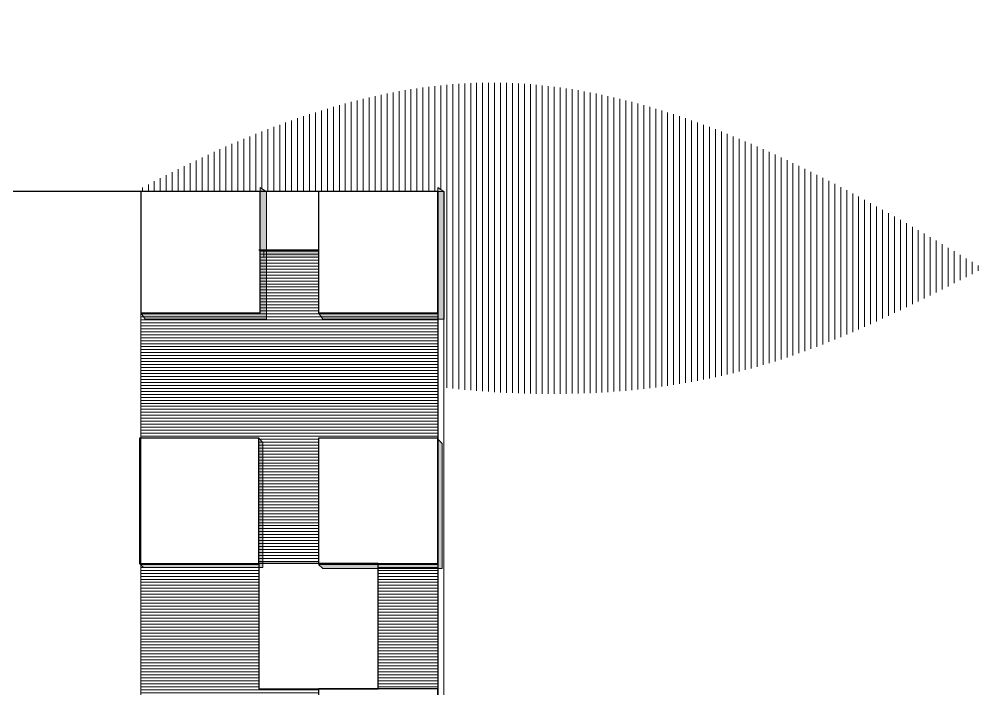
# Model space of a CAD drawing. Header units: millimetres. Extents: x 1564 to 2013, y 216 to 285.
# Drawn here: x 1819.92 to 1868.34, y 250.9 to 284.56 of the extents above; entities that cross this region are included whole.
import ezdxf

# ---------------------------------------------------------------- set-up
doc = ezdxf.new("R2010")
doc.units = ezdxf.units.MM
doc.header["$LTSCALE"] = 10
for name, color, linetype, lineweight in [('cinza 03', 252, 'Continuous', 13), ('COTA', 90, 'Continuous', 9), ('pn 02', 16, 'Continuous', 20), ('PN-03', 180, 'Continuous', 30)]:
    doc.layers.add(name, color=color, linetype=linetype, lineweight=lineweight)

msp = doc.modelspace()

# ---------------------------------------------------------------- hatches: boundary and pattern name
at = {"layer": 'cinza 03'}
for points in [[(1826.03, 269.8), (1826.242, 269.488), (1832.342, 269.488), (1832.342, 275.888), (1832.03, 276.1), (1832.03, 269.8)], [(1834.955, 269.8), (1835.167, 269.488), (1841.267, 269.488), (1841.267, 275.888), (1840.955, 276.1), (1840.955, 269.8)], [(1832.202, 272.95), (1834.955, 272.95), (1834.955, 272.6), (1832.202, 272.6)], [(1832.167, 263.288), (1831.955, 263.5), (1831.955, 257.2), (1825.955, 257.2), (1826.167, 256.988), (1832.167, 256.988)], [(1841.167, 263.238), (1840.955, 263.45), (1840.955, 257.15), (1834.955, 257.15), (1835.167, 256.938), (1841.167, 256.938)]]:
    msp.add_hatch(color=256, dxfattribs=at).paths.add_polyline_path(points)
h = msp.add_hatch(dxfattribs=at)
h.set_pattern_fill('_USER', color=256, scale=0.15, style=0, pattern_type=0)
h.set_pattern_definition([(0, (1840.95517, 230.45), (0, 0.15), [])])
h.paths.add_polyline_path([(1840.955, 244.6), (1837.955, 244.6), (1837.955, 230.45), (1840.955, 230.45)])
h.paths.add_polyline_path([(1837.955, 232), (1831.955, 232), (1831.955, 230.45), (1837.955, 230.45)])
h.paths.add_polyline_path([(1831.955, 238.3), (1826.03, 238.3), (1826.03, 230.45), (1831.955, 230.45)])
h.paths.add_polyline_path([(1837.955, 244.6), (1834.955, 244.6), (1834.955, 250.9), (1831.955, 250.9), (1831.955, 238.3), (1837.955, 238.3)])
h.paths.add_polyline_path([(1831.955, 257.2), (1826.03, 257.2), (1826.03, 244.6), (1831.955, 244.6)])
h.paths.add_polyline_path([(1840.955, 257.2), (1837.955, 257.2), (1837.955, 250.9), (1840.955, 250.9)])
h.paths.add_polyline_path([(1834.955, 263.5), (1837.955, 263.5), (1837.955, 269.8), (1834.955, 269.8), (1834.955, 272.95), (1832.03, 272.95), (1832.03, 269.8), (1831.955, 269.8), (1831.955, 257.2), (1834.955, 257.2)])
h.paths.add_polyline_path([(1831.955, 269.8), (1826.03, 269.8), (1826.03, 263.5), (1831.955, 263.5)])
h.paths.add_polyline_path([(1840.955, 269.8), (1837.955, 269.8), (1837.955, 263.5), (1840.955, 263.5)])
at = {"layer": 'pn 02'}
h = msp.add_hatch(dxfattribs=at)
h.set_pattern_fill('_USER', color=140, scale=0.3, angle=90, style=0, pattern_type=0)
h.set_pattern_definition([(90, (1590.90576, 221.25), (-0.3, 2e-17), [])])
edge = h.paths.add_edge_path()
edge.add_spline(control_points=[(1813.83, 273.469), (1810.873, 274.292), (1803.602, 275.414), (1797.426, 270.312), (1793.71, 267.139)], knot_values=[0.564265, 0.564265, 0.564265, 0.564265, 9.472419, 23.074878, 23.074878, 23.074878, 23.074878], degree=3, periodic=0)
edge.add_spline(control_points=[(1793.71, 267.139), (1796.26, 266.044), (1803.018, 264.089), (1809.656, 266.71), (1813.83, 268.952)], knot_values=[61.946427, 61.946427, 61.946427, 61.946427, 70.229949, 83.972473, 83.972473, 83.972473, 83.972473], degree=3, periodic=0)
edge.add_line((1813.83, 268.952), (1813.83, 273.469))
edge = h.paths.add_edge_path()
edge.add_spline(control_points=[(1868.343, 272.032), (1860.035, 277.076), (1846.107, 284.562), (1831.443, 279.002), (1825.746, 275.9)], knot_values=[3.711064, 3.711064, 3.711064, 3.711064, 30.849498, 49.03647, 49.03647, 49.03647, 49.03647], degree=3, periodic=0)
edge.add_line((1825.746, 275.9), (1832.03, 275.9))
edge.add_line((1832.03, 275.9), (1832.03, 276.1))
edge.add_line((1832.03, 276.1), (1832.324, 275.9))
edge.add_line((1832.324, 275.9), (1840.955, 275.9))
edge.add_line((1840.955, 275.9), (1840.955, 276.1))
edge.add_line((1840.955, 276.1), (1841.249, 275.9))
edge.add_line((1841.249, 275.9), (1841.267, 275.9))
edge.add_line((1841.267, 275.9), (1841.267, 269.488))
edge.add_line((1841.267, 269.488), (1841.255, 269.488))
edge.add_line((1841.255, 269.488), (1841.255, 266.04))
edge.add_spline(control_points=[(1841.255, 266.04), (1846.966, 265.409), (1856.295, 265.853), (1864.898, 270.236), (1868.343, 272.032)], knot_values=[50.120861, 50.120861, 50.120861, 50.120861, 67.246944, 78.72037, 78.72037, 78.72037, 78.72037], degree=3, periodic=0)

# ---------------------------------------------------------------- linework, layer by layer
at = {"layer": 'cinza 03'}
for points in [[(1826.03, 269.8), (1826.242, 269.488), (1832.342, 269.488), (1832.342, 275.888), (1832.03, 276.1), (1832.03, 269.8)], [(1834.955, 269.8), (1835.167, 269.488), (1841.267, 269.488), (1841.267, 275.888), (1840.955, 276.1), (1840.955, 269.8)], [(1832.202, 272.95), (1834.955, 272.95), (1834.955, 272.6), (1832.202, 272.6)], [(1825.955, 257.2), (1826.167, 256.988), (1832.167, 256.988), (1832.167, 263.288), (1831.955, 263.5), (1831.955, 257.2)], [(1834.955, 257.15), (1835.167, 256.938), (1841.167, 256.938), (1841.167, 263.238), (1840.955, 263.45), (1840.955, 257.15)]]:
    msp.add_lwpolyline(points, close=True, dxfattribs=at)
at = {"layer": 'COTA'}
for q in [(1840.955, 275.9), (1841.255, 230.45)]:
    msp.add_line((1841.255, 275.9), q, dxfattribs=at)
at = {"layer": 'pn 02'}
msp.add_line((1826.03, 275.9), (1826.03, 230.45), dxfattribs=at)
at = {"layer": 'PN-03'}
for p, q in [((1840.955, 275.9), (1813.83, 275.9)), ((1840.955, 275.9), (1840.955, 230.45)), ((1834.955, 272.95), (1831.955, 272.95))]:
    msp.add_line(p, q, dxfattribs=at)
for points in [[(1826.03, 269.8), (1832.03, 269.8), (1832.03, 275.9), (1826.03, 275.9)], [(1834.955, 269.8), (1840.955, 269.8), (1840.955, 275.9), (1834.955, 275.9)], [(1825.955, 257.2), (1831.955, 257.2), (1831.955, 263.5), (1825.955, 263.5)], [(1834.955, 257.2), (1840.955, 257.2), (1840.955, 263.5), (1834.955, 263.5)], [(1831.955, 250.9), (1837.955, 250.9), (1837.955, 257.2), (1831.955, 257.2)], [(1834.955, 244.6), (1840.955, 244.6), (1840.955, 250.9), (1834.955, 250.9)]]:
    msp.add_lwpolyline(points, close=True, dxfattribs=at)

doc.saveas('drawing.dxf')
